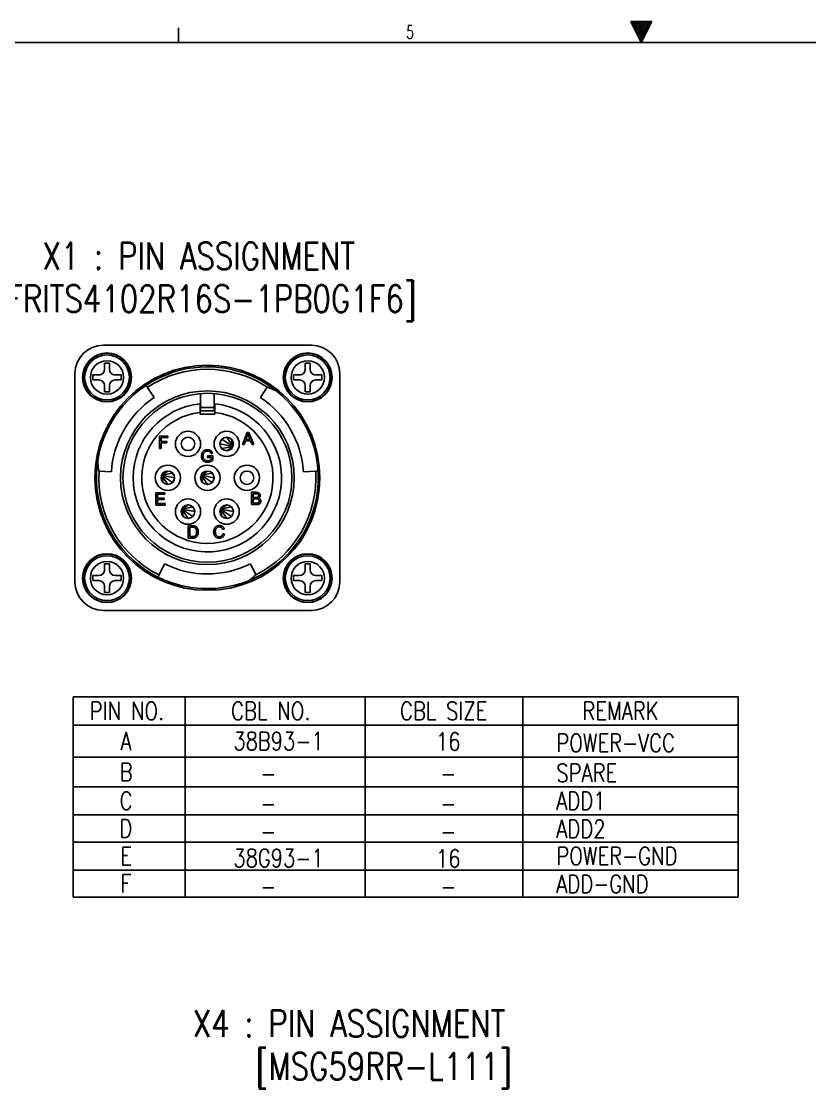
# Model space of a CAD drawing. Extents: x 260 to 819, y -886 to -454.
# Drawn here: x 450.5 to 564, y -617.2 to -463.5 of the extents above; entities that cross this region are included whole.
import ezdxf
from ezdxf.enums import TextEntityAlignment as Align

# ---------------------------------------------------------------- set-up
doc = ezdxf.new("R2010")
doc.units = 0
doc.header["$LTSCALE"] = 150
doc.header["$MEASUREMENT"] = 0
doc.linetypes.add('DASHED', pattern=[0.75, 0.5, -0.25])
doc.layers.get('0').update_dxf_attribs({"color": 6, "linetype": 'CONTINUOUS'})
doc.layers.add('현배선도', color=7, linetype='CONTINUOUS')
doc.styles.get("Standard").update_dxf_attribs({"font": 'romans.shx', "width": 0.8, "bigfont": 'whgtxt.shx'})

# ---------------------------------------------------------------- blocks, each defined once
blk = doc.blocks.new('*H2')
at = {"color": 2, "linetype": 'Continuous'}
for p, q in [((-266.22, 407.36), (-268.12, 409.25)), ((-266.13, 407.55), (-268, 409.42)), ((-266.04, 407.74), (-267.72, 409.42)), ((-265.94, 407.93), (-267.44, 409.42)), ((-265.85, 408.12), (-267.15, 409.42)), ((-265.75, 408.31), (-266.87, 409.42)), ((-265.66, 408.5), (-266.59, 409.42)), ((-265.57, 408.69), (-266.31, 409.42)), ((-265.47, 408.87), (-266.02, 409.42)), ((-265.38, 409.06), (-265.74, 409.42)), ((-265.29, 409.25), (-265.46, 409.42)), ((-266.32, 407.17), (-267.84, 408.69)), ((-266.41, 406.98), (-267.56, 408.13)), ((-266.5, 406.79), (-267.28, 407.57)), ((-266.6, 406.61), (-267, 407.01)), ((-266.69, 406.42), (-266.72, 406.45))]:
    blk.add_line(p, q, dxfattribs=at)
blk = doc.blocks.new('*H3')
at = {"color": 2, "linetype": 'Continuous'}
for p, q in [((-267.98, 409.42), (-268.13, 409.28)), ((-267.7, 409.42), (-268.03, 409.09)), ((-267.42, 409.42), (-267.94, 408.9)), ((-267.13, 409.42), (-267.85, 408.71)), ((-266.85, 409.42), (-267.75, 408.52)), ((-266.57, 409.42), (-267.66, 408.33)), ((-266.29, 409.42), (-267.57, 408.15)), ((-266, 409.42), (-267.47, 407.96)), ((-265.72, 409.42), (-267.38, 407.77)), ((-265.44, 409.42), (-267.28, 407.58)), ((-265.25, 409.33), (-267.19, 407.39)), ((-265.52, 408.77), (-267.1, 407.2)), ((-265.8, 408.21), (-267, 407.01)), ((-266.08, 407.65), (-266.91, 406.82)), ((-266.36, 407.09), (-266.82, 406.63)), ((-266.64, 406.53), (-266.72, 406.44))]:
    blk.add_line(p, q, dxfattribs=at)
blk = doc.blocks.new('ansi-c')
at = {"color": 2, "linetype": 'Continuous'}
for p, q in [((208.8, 767.49), (211.8, 767.49)), ((208.8, 767.49), (210.3, 764.46)), ((210.3, 764.46), (211.8, 767.49))]:
    blk.add_line(p, q, dxfattribs=at)
at = {"color": 210, "linetype": 'Continuous'}
blk.add_line((143.63, 764.46), (143.63, 766.57), dxfattribs=at)
at = {"color": 5, "linetype": 'Continuous'}
blk.add_line((-56.4, 764.46), (477, 764.46), dxfattribs=at)
at = {"color": 7, "linetype": 'Continuous'}
for name in ['*H3', '*H2']:
    blk.add_blockref(name, (477, 358.06), dxfattribs=at)
at = {"color": 130, "linetype": 'Continuous', "width": 0.655684}
blk.add_text('5', height=1.9, dxfattribs=at).set_placement((176.97, 765.92), align=Align.MIDDLE_CENTER)

msp = doc.modelspace()

# ---------------------------------------------------------------- linework, layer by layer
at = {"color": 7, "linetype": 'Continuous'}
for p, q in [((462.27, -510.12), (492.23, -510.12)), ((462.44, -513.59), (462.44, -512.71)), ((462.44, -512.71), (463.15, -512.71)), ((463.15, -513.59), (463.15, -512.71)), ((491.35, -513.59), (491.35, -512.71)), ((491.35, -512.71), (492.05, -512.71)), ((492.05, -513.59), (492.05, -512.71)), ((458.15, -544.2), (458.15, -514.23)), ((460.74, -515.11), (460.74, -514.41)), ((460.74, -514.41), (461.62, -514.41)), ((463.97, -514.41), (464.85, -514.41)), ((464.85, -515.11), (464.85, -514.41)), ((489.64, -515.11), (489.64, -514.41)), ((489.64, -514.41), (490.52, -514.41)), ((492.87, -514.41), (493.76, -514.41)), ((493.76, -515.11), (493.76, -514.41)), ((496.34, -544.2), (496.34, -514.23)), ((460.74, -515.11), (461.62, -515.11)), ((462.44, -516.82), (462.44, -515.94)), ((463.15, -516.82), (463.15, -515.94)), ((463.97, -515.11), (464.85, -515.11)), ((468.41, -515.9), (468.61, -516.19)), ((468.61, -516.19), (469.58, -517.66)), ((484.89, -517.64), (485.86, -516.17)), ((489.64, -515.11), (490.52, -515.11)), ((491.35, -516.82), (491.35, -515.94)), ((492.05, -516.82), (492.05, -515.94)), ((492.87, -515.11), (493.76, -515.11)), ((462.44, -516.82), (463.15, -516.82)), ((476.28, -519.11), (476.28, -517.09)), ((478.22, -519.11), (478.22, -517.09)), ((491.35, -516.82), (492.05, -516.82)), ((476.19, -519.81), (476.19, -518.57)), ((476.28, -519.58), (476.28, -519.11)), ((476.28, -519.11), (478.22, -519.11)), ((476.28, -519.58), (478.22, -519.58)), ((478.22, -519.58), (478.22, -519.11)), ((478.3, -519.81), (478.3, -518.57)), ((463.36, -521.31), (463.46, -521.14)), ((463.67, -520.78), (463.79, -520.6)), ((476.19, -520.05), (476.19, -519.81)), ((476.19, -520.05), (478.3, -520.05)), ((478.3, -520.05), (478.3, -519.81)), ((463.05, -521.87), (463.15, -521.68)), ((482.29, -524.43), (482.97, -522.67)), ((482.97, -522.67), (483.22, -522.67)), ((483.22, -522.67), (483.94, -524.43)), ((470.37, -524.99), (470.37, -523.23)), ((470.37, -523.23), (471.56, -523.23)), ((470.61, -523.43), (471.56, -523.43)), ((470.61, -523.98), (470.61, -523.43)), ((470.61, -523.98), (471.43, -523.98)), ((470.61, -524.19), (471.43, -524.19)), ((470.61, -524.99), (470.61, -524.19)), ((471.43, -524.19), (471.43, -523.98)), ((471.56, -523.43), (471.56, -523.23)), ((482.54, -524.43), (482.73, -523.9)), ((482.73, -523.9), (483.47, -523.9)), ((482.8, -523.71), (483, -523.19)), ((482.8, -523.71), (483.4, -523.71)), ((483, -523.19), (483.01, -523.16)), ((483.01, -523.16), (483.02, -523.12)), ((483.02, -523.12), (483.03, -523.09)), ((483.03, -523.09), (483.04, -523.05)), ((483.04, -523.05), (483.05, -523.02)), ((483.05, -523.02), (483.06, -522.99)), ((483.06, -522.99), (483.07, -522.95)), ((483.07, -522.95), (483.08, -522.92)), ((483.08, -522.89), (483.09, -522.85)), ((483.08, -522.92), (483.08, -522.89)), ((483.09, -522.85), (483.1, -522.88)), ((483.1, -522.88), (483.11, -522.91)), ((483.11, -522.91), (483.12, -522.95)), ((483.12, -522.95), (483.13, -522.98)), ((483.13, -522.98), (483.14, -523.02)), ((483.14, -523.02), (483.16, -523.05)), ((483.16, -523.05), (483.17, -523.09)), ((483.17, -523.09), (483.18, -523.13)), ((483.18, -523.13), (483.2, -523.17)), ((483.2, -523.17), (483.22, -523.22)), ((483.22, -523.22), (483.4, -523.71)), ((483.47, -523.9), (483.68, -524.43)), ((470.37, -524.99), (470.61, -524.99)), ((476.43, -525.79), (476.44, -525.74)), ((476.44, -525.74), (476.46, -525.7)), ((476.46, -525.7), (476.48, -525.65)), ((476.48, -525.65), (476.5, -525.61)), ((476.5, -525.61), (476.52, -525.56)), ((476.52, -525.56), (476.54, -525.52)), ((476.54, -525.52), (476.57, -525.48)), ((476.57, -525.48), (476.6, -525.45)), ((476.6, -525.45), (476.63, -525.41)), ((476.63, -525.41), (476.66, -525.38)), ((476.66, -525.38), (476.69, -525.35)), ((476.67, -525.78), (476.69, -525.75)), ((476.69, -525.35), (476.73, -525.32)), ((476.69, -525.75), (476.7, -525.72)), ((476.7, -525.72), (476.71, -525.7)), ((476.71, -525.68), (476.72, -525.66)), ((476.71, -525.7), (476.71, -525.68)), ((476.72, -525.66), (476.73, -525.64)), ((476.73, -525.32), (476.77, -525.3)), ((476.73, -525.64), (476.75, -525.63)), ((476.75, -525.63), (476.76, -525.61)), ((476.76, -525.61), (476.77, -525.59)), ((476.77, -525.3), (476.81, -525.27)), ((476.77, -525.59), (476.78, -525.57)), ((476.78, -525.57), (476.8, -525.56)), ((476.8, -525.56), (476.81, -525.54)), ((476.81, -525.27), (476.85, -525.25)), ((476.81, -525.54), (476.82, -525.53)), ((476.82, -525.53), (476.84, -525.51)), ((476.84, -525.51), (476.86, -525.5)), ((476.85, -525.25), (476.89, -525.24)), ((476.86, -525.5), (476.87, -525.48)), ((476.87, -525.48), (476.89, -525.47)), ((476.89, -525.24), (476.93, -525.22)), ((476.89, -525.47), (476.91, -525.46)), ((476.91, -525.46), (476.93, -525.45)), ((476.93, -525.22), (476.98, -525.2)), ((476.93, -525.45), (476.95, -525.43)), ((476.95, -525.43), (476.97, -525.42)), ((476.97, -525.42), (477, -525.41)), ((476.98, -525.2), (477.02, -525.19)), ((477, -525.41), (477.02, -525.4)), ((477.02, -525.19), (477.07, -525.18)), ((477.02, -525.4), (477.05, -525.4)), ((477.05, -525.4), (477.07, -525.39)), ((477.07, -525.18), (477.12, -525.18)), ((477.07, -525.39), (477.1, -525.38)), ((477.1, -525.38), (477.12, -525.38)), ((477.12, -525.18), (477.17, -525.17)), ((477.12, -525.38), (477.15, -525.37)), ((477.15, -525.37), (477.18, -525.37)), ((477.17, -525.17), (477.22, -525.17)), ((477.18, -525.37), (477.21, -525.37)), ((477.21, -525.37), (477.24, -525.37)), ((477.22, -525.17), (477.27, -525.17)), ((477.24, -525.37), (477.27, -525.37)), ((477.27, -525.17), (477.31, -525.17)), ((477.27, -525.37), (477.3, -525.37)), ((477.3, -525.37), (477.33, -525.37)), ((477.31, -525.17), (477.35, -525.17)), ((477.33, -525.37), (477.35, -525.37)), ((477.35, -525.17), (477.38, -525.17)), ((477.35, -525.37), (477.38, -525.37)), ((477.38, -525.17), (477.42, -525.18)), ((477.38, -525.37), (477.4, -525.38)), ((477.4, -525.38), (477.43, -525.38)), ((477.42, -525.18), (477.45, -525.18)), ((477.43, -525.38), (477.45, -525.39)), ((477.45, -525.18), (477.49, -525.19)), ((477.45, -525.39), (477.47, -525.4)), ((477.47, -525.4), (477.49, -525.4)), ((477.49, -525.19), (477.52, -525.2)), ((477.49, -525.4), (477.52, -525.41)), ((477.52, -525.2), (477.55, -525.21)), ((477.52, -525.41), (477.54, -525.42)), ((477.54, -525.42), (477.56, -525.43)), ((477.55, -525.21), (477.59, -525.22)), ((477.56, -525.43), (477.58, -525.44)), ((477.58, -525.44), (477.6, -525.45)), ((477.59, -525.22), (477.62, -525.23)), ((477.6, -525.45), (477.61, -525.47)), ((477.61, -525.47), (477.63, -525.48)), ((477.62, -525.23), (477.65, -525.24)), ((477.63, -525.48), (477.64, -525.49)), ((477.64, -525.49), (477.66, -525.51)), ((477.65, -525.24), (477.68, -525.25)), ((477.66, -525.51), (477.67, -525.52)), ((477.67, -525.52), (477.68, -525.53)), ((477.68, -525.25), (477.7, -525.27)), ((477.68, -525.53), (477.7, -525.55)), ((477.7, -525.27), (477.73, -525.29)), ((477.7, -525.55), (477.71, -525.57)), ((477.71, -525.57), (477.72, -525.59)), ((477.72, -525.59), (477.73, -525.61)), ((477.73, -525.29), (477.76, -525.3)), ((477.73, -525.61), (477.74, -525.63)), ((477.74, -525.63), (477.75, -525.65)), ((477.75, -525.65), (477.76, -525.67)), ((477.76, -525.3), (477.78, -525.32)), ((477.76, -525.67), (477.77, -525.69)), ((477.77, -525.69), (477.78, -525.72)), ((477.78, -525.32), (477.8, -525.34)), ((477.78, -525.75), (477.99, -525.69)), ((477.78, -525.72), (477.78, -525.75)), ((477.8, -525.34), (477.82, -525.36)), ((477.82, -525.36), (477.84, -525.38)), ((477.84, -525.38), (477.86, -525.4)), ((477.86, -525.4), (477.88, -525.42)), ((477.88, -525.42), (477.89, -525.45)), ((477.89, -525.45), (477.91, -525.47)), ((477.91, -525.47), (477.92, -525.5)), ((477.92, -525.5), (477.94, -525.53)), ((477.94, -525.53), (477.95, -525.56)), ((477.95, -525.56), (477.96, -525.59)), ((477.96, -525.59), (477.97, -525.62)), ((477.97, -525.62), (477.98, -525.65)), ((477.98, -525.65), (477.99, -525.69)), ((482.29, -524.43), (482.54, -524.43)), ((483.68, -524.43), (483.94, -524.43)), ((476.39, -525.98), (476.4, -525.93)), ((476.39, -526.03), (476.39, -525.98)), ((476.39, -526.09), (476.39, -526.03)), ((476.39, -526.09), (476.39, -526.14)), ((476.39, -526.14), (476.39, -526.19)), ((476.39, -526.19), (476.4, -526.24)), ((476.4, -525.93), (476.41, -525.89)), ((476.4, -526.24), (476.41, -526.29)), ((476.41, -525.89), (476.42, -525.84)), ((476.41, -526.29), (476.42, -526.33)), ((476.42, -525.84), (476.43, -525.79)), ((476.42, -526.33), (476.43, -526.38)), ((476.43, -526.38), (476.44, -526.42)), ((476.44, -526.42), (476.46, -526.47)), ((476.46, -526.47), (476.48, -526.51)), ((476.48, -526.51), (476.5, -526.56)), ((476.5, -526.56), (476.52, -526.6)), ((476.52, -526.6), (476.55, -526.64)), ((476.55, -526.64), (476.57, -526.67)), ((476.57, -526.67), (476.6, -526.71)), ((476.6, -526.71), (476.63, -526.74)), ((476.63, -526), (476.64, -525.96)), ((476.63, -526.03), (476.63, -526)), ((476.63, -526.07), (476.63, -526.03)), ((476.63, -526.07), (476.63, -526.12)), ((476.63, -526.12), (476.63, -526.16)), ((476.63, -526.16), (476.64, -526.21)), ((476.63, -526.74), (476.67, -526.77)), ((476.64, -525.92), (476.65, -525.89)), ((476.64, -525.96), (476.64, -525.92)), ((476.64, -526.21), (476.64, -526.25)), ((476.64, -526.25), (476.65, -526.29)), ((476.65, -525.85), (476.66, -525.82)), ((476.65, -525.89), (476.65, -525.85)), ((476.65, -526.29), (476.66, -526.33)), ((476.66, -525.82), (476.67, -525.78)), ((476.66, -526.33), (476.67, -526.36)), ((476.67, -526.36), (476.68, -526.4)), ((476.67, -526.77), (476.7, -526.8)), ((476.68, -526.4), (476.7, -526.43)), ((476.7, -526.43), (476.71, -526.47)), ((476.7, -526.8), (476.74, -526.83)), ((476.71, -526.47), (476.73, -526.5)), ((476.73, -526.5), (476.75, -526.53)), ((476.74, -526.83), (476.78, -526.85)), ((476.75, -526.53), (476.77, -526.55)), ((476.77, -526.55), (476.79, -526.58)), ((476.78, -526.85), (476.82, -526.88)), ((476.79, -526.58), (476.81, -526.6)), ((476.81, -526.6), (476.84, -526.63)), ((476.82, -526.88), (476.86, -526.9)), ((476.84, -526.63), (476.86, -526.65)), ((476.86, -526.65), (476.89, -526.67)), ((476.86, -526.9), (476.91, -526.92)), ((476.89, -526.67), (476.92, -526.68)), ((476.91, -526.92), (476.95, -526.93)), ((476.92, -526.68), (476.95, -526.7)), ((476.95, -526.7), (476.98, -526.72)), ((476.95, -526.93), (477, -526.95)), ((476.98, -526.72), (477.01, -526.73)), ((477, -526.95), (477.04, -526.96)), ((477.01, -526.73), (477.04, -526.74)), ((477.04, -526.74), (477.08, -526.75)), ((477.04, -526.96), (477.09, -526.97)), ((477.08, -526.75), (477.11, -526.76)), ((477.09, -526.97), (477.14, -526.98)), ((477.11, -526.76), (477.14, -526.77)), ((477.14, -526.77), (477.17, -526.77)), ((477.14, -526.98), (477.19, -526.98)), ((477.17, -526.77), (477.21, -526.77)), ((477.19, -526.98), (477.24, -526.99)), ((477.21, -526.77), (477.24, -526.78)), ((477.24, -526.78), (477.28, -526.78)), ((477.24, -526.99), (477.29, -526.99)), ((477.27, -526.27), (477.27, -526.06)), ((477.27, -526.06), (478.02, -526.06)), ((477.27, -526.27), (477.79, -526.27)), ((477.28, -526.78), (477.31, -526.78)), ((477.29, -526.99), (477.33, -526.99)), ((477.31, -526.78), (477.34, -526.78)), ((477.33, -526.99), (477.37, -526.99)), ((477.34, -526.78), (477.37, -526.77)), ((477.37, -526.77), (477.4, -526.77)), ((477.37, -526.99), (477.41, -526.98)), ((477.4, -526.77), (477.43, -526.76)), ((477.41, -526.98), (477.44, -526.98)), ((477.43, -526.76), (477.46, -526.76)), ((477.44, -526.98), (477.48, -526.97)), ((477.46, -526.76), (477.49, -526.75)), ((477.48, -526.97), (477.52, -526.96)), ((477.49, -526.75), (477.52, -526.74)), ((477.52, -526.74), (477.54, -526.73)), ((477.52, -526.96), (477.56, -526.95)), ((477.54, -526.73), (477.57, -526.72)), ((477.56, -526.95), (477.59, -526.94)), ((477.57, -526.72), (477.6, -526.71)), ((477.59, -526.94), (477.63, -526.93)), ((477.6, -526.71), (477.63, -526.7)), ((477.63, -526.7), (477.65, -526.68)), ((477.63, -526.93), (477.67, -526.92)), ((477.65, -526.68), (477.68, -526.67)), ((477.67, -526.92), (477.7, -526.9)), ((477.68, -526.67), (477.7, -526.66)), ((477.7, -526.66), (477.72, -526.65)), ((477.7, -526.9), (477.74, -526.89)), ((477.72, -526.65), (477.74, -526.63)), ((477.74, -526.63), (477.76, -526.62)), ((477.74, -526.89), (477.77, -526.87)), ((477.76, -526.62), (477.78, -526.61)), ((477.77, -526.87), (477.81, -526.85)), ((477.78, -526.61), (477.79, -526.6)), ((477.79, -526.6), (477.79, -526.27)), ((477.81, -526.85), (477.85, -526.83)), ((477.85, -526.83), (477.88, -526.81)), ((477.88, -526.81), (477.92, -526.79)), ((477.92, -526.79), (477.95, -526.77)), ((477.95, -526.77), (477.99, -526.74)), ((477.99, -526.74), (478.02, -526.71)), ((478.02, -526.71), (478.02, -526.06)), ((461.65, -528.28), (463.41, -528.38)), ((491.08, -528.35), (492.84, -528.24)), ((492.84, -528.24), (493.2, -528.22)), ((469.83, -533.14), (469.83, -531.38)), ((469.83, -531.38), (471.11, -531.38)), ((470.06, -531.59), (471.11, -531.59)), ((470.06, -532.13), (470.06, -531.59)), ((471.11, -531.59), (471.11, -531.38)), ((483.62, -533.08), (483.62, -531.31)), ((483.62, -531.31), (484.28, -531.31)), ((483.85, -531.52), (484.21, -531.52)), ((483.85, -532.05), (483.85, -531.52)), ((484.21, -531.52), (484.24, -531.52)), ((484.24, -531.52), (484.28, -531.52)), ((484.28, -531.31), (484.32, -531.31)), ((484.28, -531.52), (484.31, -531.52)), ((484.31, -531.52), (484.34, -531.53)), ((484.32, -531.31), (484.36, -531.32)), ((484.34, -531.53), (484.37, -531.53)), ((484.36, -531.32), (484.4, -531.32)), ((484.37, -531.53), (484.39, -531.53)), ((484.39, -531.53), (484.42, -531.53)), ((484.4, -531.32), (484.43, -531.32)), ((484.42, -531.53), (484.44, -531.54)), ((484.43, -531.32), (484.46, -531.33)), ((484.44, -531.54), (484.46, -531.54)), ((484.46, -531.33), (484.5, -531.33)), ((484.46, -531.54), (484.47, -531.55)), ((484.47, -531.55), (484.49, -531.55)), ((484.49, -531.55), (484.5, -531.56)), ((484.5, -531.33), (484.53, -531.34)), ((484.5, -531.56), (484.52, -531.56)), ((484.52, -531.56), (484.53, -531.57)), ((484.53, -531.34), (484.55, -531.35)), ((484.53, -531.57), (484.54, -531.58)), ((484.54, -531.58), (484.56, -531.59)), ((484.55, -531.35), (484.58, -531.36)), ((484.56, -531.59), (484.57, -531.6)), ((484.57, -531.6), (484.58, -531.61)), ((484.58, -531.36), (484.61, -531.37)), ((484.58, -531.61), (484.59, -531.62)), ((484.59, -531.62), (484.59, -531.64)), ((484.59, -531.64), (484.6, -531.65)), ((484.6, -531.65), (484.61, -531.66)), ((484.61, -531.37), (484.63, -531.38)), ((484.61, -531.66), (484.62, -531.68)), ((484.61, -531.91), (484.62, -531.89)), ((484.61, -531.92), (484.61, -531.91)), ((484.62, -531.68), (484.62, -531.69)), ((484.62, -531.69), (484.63, -531.71)), ((484.62, -531.89), (484.63, -531.88)), ((484.63, -531.38), (484.65, -531.39)), ((484.63, -531.71), (484.63, -531.72)), ((484.63, -531.72), (484.63, -531.74)), ((484.63, -531.74), (484.63, -531.76)), ((484.63, -531.76), (484.64, -531.77)), ((484.63, -531.83), (484.64, -531.81)), ((484.63, -531.84), (484.63, -531.83)), ((484.63, -531.86), (484.63, -531.84)), ((484.63, -531.88), (484.63, -531.86)), ((484.64, -531.77), (484.64, -531.79)), ((484.64, -531.81), (484.64, -531.79)), ((484.65, -531.39), (484.67, -531.4)), ((484.67, -531.4), (484.7, -531.42)), ((484.7, -531.42), (484.71, -531.43)), ((484.71, -531.43), (484.73, -531.45)), ((484.73, -531.45), (484.75, -531.47)), ((484.75, -531.47), (484.77, -531.49)), ((484.77, -531.49), (484.78, -531.51)), ((484.78, -531.51), (484.8, -531.53)), ((484.8, -531.53), (484.81, -531.55)), ((484.81, -531.55), (484.82, -531.58)), ((484.82, -531.58), (484.83, -531.6)), ((484.83, -531.6), (484.84, -531.62)), ((484.84, -531.62), (484.85, -531.65)), ((484.84, -531.89), (484.85, -531.87)), ((484.84, -531.92), (484.84, -531.89)), ((484.85, -531.65), (484.86, -531.67)), ((484.85, -531.87), (484.86, -531.85)), ((484.86, -531.67), (484.86, -531.69)), ((484.86, -531.69), (484.86, -531.72)), ((484.86, -531.72), (484.87, -531.74)), ((484.86, -531.81), (484.87, -531.79)), ((484.86, -531.83), (484.86, -531.81)), ((484.86, -531.85), (484.86, -531.83)), ((484.87, -531.74), (484.87, -531.76)), ((484.87, -531.79), (484.87, -531.76)), ((469.83, -533.14), (471.15, -533.14)), ((470.06, -532.13), (471.04, -532.13)), ((470.06, -532.33), (471.04, -532.33)), ((470.06, -532.93), (470.06, -532.33)), ((470.06, -532.93), (471.15, -532.93)), ((471.04, -532.33), (471.04, -532.13)), ((471.15, -533.14), (471.15, -532.93)), ((483.62, -533.08), (484.29, -533.08)), ((483.85, -532.05), (484.23, -532.05)), ((483.85, -532.26), (484.26, -532.26)), ((483.85, -532.87), (483.85, -532.26)), ((483.85, -532.87), (484.29, -532.87)), ((484.23, -532.05), (484.27, -532.05)), ((484.26, -532.26), (484.29, -532.26)), ((484.27, -532.05), (484.29, -532.05)), ((484.29, -532.05), (484.32, -532.05)), ((484.29, -532.26), (484.33, -532.26)), ((484.29, -532.87), (484.31, -532.87)), ((484.29, -533.08), (484.33, -533.08)), ((484.31, -532.87), (484.34, -532.87)), ((484.32, -532.05), (484.34, -532.05)), ((484.33, -532.26), (484.36, -532.26)), ((484.33, -533.08), (484.36, -533.07)), ((484.34, -532.05), (484.37, -532.05)), ((484.34, -532.87), (484.35, -532.87)), ((484.35, -532.87), (484.37, -532.87)), ((484.36, -532.26), (484.38, -532.27)), ((484.36, -533.07), (484.39, -533.07)), ((484.37, -532.05), (484.39, -532.05)), ((484.37, -532.87), (484.39, -532.87)), ((484.38, -532.27), (484.41, -532.27)), ((484.39, -532.05), (484.41, -532.04)), ((484.39, -532.87), (484.4, -532.86)), ((484.39, -533.07), (484.42, -533.07)), ((484.4, -532.86), (484.42, -532.86)), ((484.41, -532.04), (484.43, -532.04)), ((484.41, -532.27), (484.44, -532.27)), ((484.42, -532.86), (484.43, -532.86)), ((484.42, -533.07), (484.45, -533.07)), ((484.43, -532.04), (484.44, -532.04)), ((484.43, -532.86), (484.44, -532.86)), ((484.44, -532.04), (484.46, -532.03)), ((484.44, -532.27), (484.46, -532.28)), ((484.44, -532.86), (484.45, -532.86)), ((484.45, -532.86), (484.47, -532.86)), ((484.45, -533.07), (484.48, -533.07)), ((484.46, -532.03), (484.47, -532.03)), ((484.46, -532.28), (484.48, -532.28)), ((484.47, -532.03), (484.49, -532.02)), ((484.47, -532.86), (484.48, -532.85)), ((484.48, -532.28), (484.5, -532.29)), ((484.48, -532.85), (484.5, -532.85)), ((484.48, -533.07), (484.5, -533.06)), ((484.49, -532.02), (484.51, -532.01)), ((484.5, -532.29), (484.52, -532.29)), ((484.5, -532.85), (484.51, -532.84)), ((484.5, -533.06), (484.53, -533.06)), ((484.51, -532.01), (484.52, -532.01)), ((484.51, -532.84), (484.53, -532.84)), ((484.52, -532.01), (484.54, -532)), ((484.52, -532.29), (484.54, -532.3)), ((484.53, -532.84), (484.54, -532.84)), ((484.53, -533.06), (484.55, -533.05)), ((484.54, -532), (484.55, -531.99)), ((484.54, -532.3), (484.55, -532.3)), ((484.54, -532.84), (484.55, -532.83)), ((484.55, -531.99), (484.56, -531.98)), ((484.55, -532.3), (484.57, -532.31)), ((484.55, -532.83), (484.56, -532.82)), ((484.55, -533.05), (484.58, -533.05)), ((484.56, -531.98), (484.57, -531.97)), ((484.56, -532.82), (484.57, -532.82)), ((484.57, -531.97), (484.58, -531.96)), ((484.57, -532.31), (484.58, -532.32)), ((484.57, -532.82), (484.59, -532.81)), ((484.58, -531.96), (484.59, -531.95)), ((484.58, -532.32), (484.6, -532.33)), ((484.58, -533.05), (484.6, -533.04)), ((484.59, -531.95), (484.6, -531.93)), ((484.59, -532.81), (484.6, -532.8)), ((484.6, -531.93), (484.61, -531.92)), ((484.6, -532.33), (484.61, -532.34)), ((484.6, -532.8), (484.61, -532.8)), ((484.6, -533.04), (484.62, -533.03)), ((484.61, -532.34), (484.63, -532.35)), ((484.61, -532.8), (484.62, -532.79)), ((484.62, -532.14), (484.64, -532.13)), ((484.62, -532.14), (484.65, -532.15)), ((484.62, -532.79), (484.63, -532.78)), ((484.62, -533.03), (484.64, -533.03)), ((484.63, -532.35), (484.64, -532.37)), ((484.63, -532.78), (484.64, -532.77)), ((484.64, -532.13), (484.67, -532.11)), ((484.64, -532.37), (484.65, -532.38)), ((484.64, -532.76), (484.65, -532.75)), ((484.64, -532.77), (484.64, -532.76)), ((484.64, -533.03), (484.66, -533.02)), ((484.65, -532.15), (484.68, -532.16)), ((484.65, -532.38), (484.66, -532.39)), ((484.65, -532.75), (484.66, -532.74)), ((484.66, -532.39), (484.67, -532.41)), ((484.66, -532.74), (484.67, -532.73)), ((484.66, -533.02), (484.68, -533.01)), ((484.67, -532.11), (484.69, -532.1)), ((484.67, -532.41), (484.68, -532.42)), ((484.67, -532.71), (484.68, -532.7)), ((484.67, -532.73), (484.67, -532.71)), ((484.68, -532.16), (484.71, -532.17)), ((484.68, -532.42), (484.69, -532.44)), ((484.68, -532.7), (484.69, -532.69)), ((484.68, -533.01), (484.7, -533)), ((484.69, -532.1), (484.71, -532.08)), ((484.69, -532.44), (484.69, -532.46)), ((484.69, -532.46), (484.7, -532.47)), ((484.69, -532.67), (484.7, -532.66)), ((484.69, -532.69), (484.69, -532.67)), ((484.7, -532.47), (484.7, -532.49)), ((484.7, -532.49), (484.71, -532.51)), ((484.7, -532.63), (484.71, -532.61)), ((484.7, -532.64), (484.7, -532.63)), ((484.7, -532.66), (484.7, -532.64)), ((484.7, -533), (484.72, -532.99)), ((484.71, -532.08), (484.73, -532.07)), ((484.71, -532.17), (484.74, -532.19)), ((484.71, -532.51), (484.71, -532.53)), ((484.71, -532.53), (484.71, -532.55)), ((484.71, -532.55), (484.71, -532.56)), ((484.71, -532.58), (484.71, -532.56)), ((484.71, -532.6), (484.71, -532.58)), ((484.71, -532.61), (484.71, -532.6)), ((484.72, -532.99), (484.74, -532.98)), ((484.73, -532.07), (484.75, -532.05)), ((484.74, -532.19), (484.76, -532.2)), ((484.74, -532.98), (484.75, -532.97)), ((484.75, -532.05), (484.76, -532.03)), ((484.75, -532.97), (484.77, -532.96)), ((484.76, -532.03), (484.78, -532.02)), ((484.76, -532.2), (484.78, -532.22)), ((484.77, -532.96), (484.79, -532.95)), ((484.78, -532.02), (484.79, -532)), ((484.78, -532.22), (484.81, -532.24)), ((484.79, -532), (484.8, -531.98)), ((484.79, -532.95), (484.8, -532.93)), ((484.8, -531.98), (484.82, -531.96)), ((484.8, -532.93), (484.81, -532.92)), ((484.81, -532.24), (484.83, -532.26)), ((484.81, -532.92), (484.83, -532.91)), ((484.82, -531.96), (484.83, -531.94)), ((484.83, -531.94), (484.84, -531.92)), ((484.83, -532.26), (484.85, -532.28)), ((484.83, -532.91), (484.84, -532.89)), ((484.84, -532.89), (484.85, -532.87)), ((484.85, -532.28), (484.87, -532.3)), ((484.85, -532.87), (484.87, -532.85)), ((484.87, -532.3), (484.88, -532.32)), ((484.87, -532.85), (484.88, -532.84)), ((484.88, -532.32), (484.9, -532.34)), ((484.88, -532.84), (484.89, -532.82)), ((484.89, -532.82), (484.9, -532.8)), ((484.9, -532.34), (484.91, -532.37)), ((484.9, -532.8), (484.91, -532.77)), ((484.91, -532.37), (484.92, -532.39)), ((484.91, -532.77), (484.92, -532.75)), ((484.92, -532.39), (484.93, -532.42)), ((484.92, -532.75), (484.93, -532.73)), ((484.93, -532.42), (484.94, -532.45)), ((484.93, -532.71), (484.94, -532.68)), ((484.93, -532.73), (484.93, -532.71)), ((484.94, -532.45), (484.94, -532.48)), ((484.94, -532.48), (484.95, -532.5)), ((484.94, -532.66), (484.95, -532.64)), ((484.94, -532.68), (484.94, -532.66)), ((484.95, -532.5), (484.95, -532.53)), ((484.95, -532.53), (484.95, -532.56)), ((484.95, -532.59), (484.95, -532.56)), ((484.95, -532.61), (484.95, -532.59)), ((484.95, -532.64), (484.95, -532.61)), ((474.48, -537.9), (474.48, -536.14)), ((474.48, -536.14), (475.09, -536.14)), ((474.72, -536.34), (475.09, -536.34)), ((474.72, -537.69), (474.72, -536.34)), ((475.09, -536.14), (475.13, -536.14)), ((475.09, -536.34), (475.13, -536.34)), ((475.13, -536.14), (475.17, -536.14)), ((475.13, -536.34), (475.16, -536.34)), ((475.16, -536.34), (475.2, -536.35)), ((475.17, -536.14), (475.2, -536.14)), ((475.2, -536.14), (475.24, -536.14)), ((475.2, -536.35), (475.23, -536.35)), ((475.23, -536.35), (475.27, -536.35)), ((475.24, -536.14), (475.27, -536.14)), ((475.27, -536.14), (475.3, -536.14)), ((475.27, -536.35), (475.29, -536.36)), ((475.29, -536.36), (475.32, -536.36)), ((475.3, -536.14), (475.33, -536.15)), ((475.32, -536.36), (475.35, -536.37)), ((475.33, -536.15), (475.36, -536.15)), ((475.35, -536.37), (475.37, -536.37)), ((475.36, -536.15), (475.38, -536.16)), ((475.37, -536.37), (475.39, -536.38)), ((475.38, -536.16), (475.4, -536.16)), ((475.39, -536.38), (475.41, -536.39)), ((475.4, -536.16), (475.43, -536.17)), ((475.41, -536.39), (475.44, -536.4)), ((475.43, -536.17), (475.46, -536.18)), ((475.44, -536.4), (475.46, -536.42)), ((475.46, -536.18), (475.49, -536.19)), ((475.46, -536.42), (475.49, -536.44)), ((475.49, -536.19), (475.52, -536.2)), ((475.49, -536.44), (475.51, -536.45)), ((475.51, -536.45), (475.53, -536.48)), ((475.52, -536.2), (475.54, -536.21)), ((475.53, -536.48), (475.55, -536.5)), ((475.54, -536.21), (475.57, -536.22)), ((475.55, -536.5), (475.57, -536.52)), ((475.57, -536.22), (475.59, -536.24)), ((475.59, -536.24), (475.62, -536.25)), ((475.62, -536.25), (475.64, -536.27)), ((475.64, -536.27), (475.66, -536.29)), ((475.66, -536.29), (475.69, -536.31)), ((475.69, -536.31), (475.72, -536.34)), ((475.72, -536.34), (475.74, -536.36)), ((475.74, -536.36), (475.76, -536.39)), ((475.76, -536.39), (475.78, -536.42)), ((475.78, -536.42), (475.8, -536.45)), ((475.8, -536.45), (475.82, -536.48)), ((475.82, -536.48), (475.84, -536.52)), ((475.84, -536.52), (475.86, -536.55)), ((478.24, -536.55), (478.26, -536.51)), ((478.26, -536.51), (478.28, -536.47)), ((478.28, -536.47), (478.3, -536.43)), ((478.3, -536.43), (478.33, -536.39)), ((478.33, -536.39), (478.36, -536.36)), ((478.36, -536.36), (478.39, -536.33)), ((478.39, -536.33), (478.42, -536.3)), ((478.42, -536.3), (478.45, -536.27)), ((478.45, -536.27), (478.48, -536.24)), ((478.48, -536.24), (478.52, -536.22)), ((478.51, -536.53), (478.53, -536.5)), ((478.52, -536.22), (478.56, -536.2)), ((478.53, -536.5), (478.55, -536.48)), ((478.55, -536.48), (478.57, -536.45)), ((478.56, -536.2), (478.6, -536.18)), ((478.57, -536.45), (478.59, -536.43)), ((478.59, -536.43), (478.61, -536.41)), ((478.6, -536.18), (478.64, -536.16)), ((478.61, -536.41), (478.64, -536.39)), ((478.64, -536.16), (478.68, -536.14)), ((478.64, -536.39), (478.67, -536.37)), ((478.67, -536.37), (478.7, -536.35)), ((478.68, -536.14), (478.72, -536.13)), ((478.7, -536.35), (478.73, -536.34)), ((478.72, -536.13), (478.76, -536.12)), ((478.73, -536.34), (478.76, -536.32)), ((478.76, -536.12), (478.81, -536.11)), ((478.76, -536.32), (478.79, -536.31)), ((478.79, -536.31), (478.83, -536.31)), ((478.81, -536.11), (478.85, -536.1)), ((478.83, -536.31), (478.86, -536.3)), ((478.85, -536.1), (478.89, -536.09)), ((478.86, -536.3), (478.9, -536.29)), ((478.89, -536.09), (478.94, -536.09)), ((478.9, -536.29), (478.94, -536.29)), ((478.94, -536.09), (478.99, -536.09)), ((478.94, -536.29), (478.98, -536.29)), ((478.98, -536.29), (479.02, -536.29)), ((478.99, -536.09), (479.04, -536.09)), ((479.02, -536.29), (479.05, -536.29)), ((479.04, -536.09), (479.09, -536.1)), ((479.05, -536.29), (479.08, -536.3)), ((479.08, -536.3), (479.11, -536.3)), ((479.09, -536.1), (479.14, -536.1)), ((479.11, -536.3), (479.14, -536.31)), ((479.14, -536.1), (479.18, -536.11)), ((479.14, -536.31), (479.17, -536.32)), ((479.17, -536.32), (479.2, -536.33)), ((479.18, -536.11), (479.23, -536.12)), ((479.2, -536.33), (479.23, -536.35)), ((479.23, -536.12), (479.27, -536.14)), ((479.23, -536.35), (479.25, -536.36)), ((479.25, -536.36), (479.27, -536.38)), ((479.27, -536.14), (479.31, -536.16)), ((479.27, -536.38), (479.3, -536.4)), ((479.3, -536.4), (479.32, -536.42)), ((479.31, -536.16), (479.35, -536.18)), ((479.32, -536.42), (479.34, -536.44)), ((479.34, -536.44), (479.36, -536.46)), ((479.35, -536.18), (479.39, -536.2)), ((479.36, -536.46), (479.38, -536.49)), ((479.38, -536.49), (479.39, -536.52)), ((479.39, -536.2), (479.43, -536.22)), ((479.39, -536.52), (479.41, -536.55)), ((479.43, -536.22), (479.47, -536.25)), ((479.47, -536.25), (479.5, -536.28)), ((479.5, -536.28), (479.53, -536.32)), ((479.53, -536.32), (479.56, -536.35)), ((479.56, -536.35), (479.58, -536.39)), ((479.58, -536.39), (479.61, -536.43)), ((479.61, -536.43), (479.63, -536.47)), ((479.63, -536.47), (479.65, -536.51)), ((479.65, -536.51), (479.67, -536.56)), ((474.48, -537.9), (475.12, -537.9)), ((474.72, -537.69), (475.09, -537.69)), ((475.09, -537.69), (475.13, -537.69)), ((475.12, -537.9), (475.15, -537.9)), ((475.13, -537.69), (475.16, -537.69)), ((475.15, -537.9), (475.18, -537.9)), ((475.16, -537.69), (475.19, -537.69)), ((475.18, -537.9), (475.21, -537.9)), ((475.19, -537.69), (475.22, -537.68)), ((475.21, -537.9), (475.24, -537.89)), ((475.22, -537.68), (475.25, -537.68)), ((475.24, -537.89), (475.27, -537.89)), ((475.25, -537.68), (475.27, -537.68)), ((475.27, -537.68), (475.3, -537.67)), ((475.27, -537.89), (475.3, -537.89)), ((475.3, -537.67), (475.32, -537.67)), ((475.3, -537.89), (475.32, -537.88)), ((475.32, -537.67), (475.35, -537.66)), ((475.32, -537.88), (475.35, -537.88)), ((475.35, -537.66), (475.37, -537.66)), ((475.35, -537.88), (475.38, -537.87)), ((475.37, -537.66), (475.39, -537.65)), ((475.38, -537.87), (475.4, -537.87)), ((475.39, -537.65), (475.4, -537.64)), ((475.4, -537.64), (475.42, -537.64)), ((475.4, -537.87), (475.43, -537.86)), ((475.42, -537.64), (475.44, -537.63)), ((475.43, -537.86), (475.45, -537.85)), ((475.44, -537.63), (475.45, -537.62)), ((475.45, -537.62), (475.47, -537.61)), ((475.45, -537.85), (475.47, -537.85)), ((475.47, -537.61), (475.48, -537.6)), ((475.47, -537.85), (475.49, -537.84)), ((475.48, -537.6), (475.5, -537.59)), ((475.49, -537.84), (475.52, -537.83)), ((475.5, -537.59), (475.51, -537.58)), ((475.51, -537.58), (475.52, -537.57)), ((475.52, -537.57), (475.54, -537.55)), ((475.52, -537.83), (475.54, -537.82)), ((475.54, -537.55), (475.56, -537.53)), ((475.54, -537.82), (475.56, -537.81)), ((475.56, -537.53), (475.57, -537.51)), ((475.56, -537.81), (475.58, -537.8)), ((475.57, -536.52), (475.59, -536.55)), ((475.57, -537.51), (475.58, -537.49)), ((475.58, -537.49), (475.6, -537.47)), ((475.58, -537.8), (475.59, -537.79)), ((475.59, -536.55), (475.61, -536.58)), ((475.59, -537.79), (475.61, -537.78)), ((475.6, -537.47), (475.61, -537.45)), ((475.61, -536.58), (475.63, -536.61)), ((475.61, -537.45), (475.62, -537.42)), ((475.61, -537.78), (475.63, -537.77)), ((475.62, -537.42), (475.63, -537.4)), ((475.63, -536.61), (475.64, -536.64)), ((475.63, -537.4), (475.64, -537.37)), ((475.63, -537.77), (475.65, -537.75)), ((475.64, -536.64), (475.65, -536.68)), ((475.64, -537.37), (475.65, -537.34)), ((475.65, -536.68), (475.67, -536.72)), ((475.65, -537.34), (475.66, -537.31)), ((475.65, -537.75), (475.66, -537.74)), ((475.66, -537.31), (475.67, -537.28)), ((475.66, -537.74), (475.68, -537.73)), ((475.67, -536.72), (475.68, -536.76)), ((475.67, -537.28), (475.68, -537.25)), ((475.68, -536.76), (475.68, -536.8)), ((475.68, -536.8), (475.69, -536.85)), ((475.68, -537.22), (475.69, -537.19)), ((475.68, -537.25), (475.68, -537.22)), ((475.68, -537.73), (475.7, -537.71)), ((475.69, -536.85), (475.7, -536.9)), ((475.69, -537.15), (475.7, -537.12)), ((475.69, -537.19), (475.69, -537.15)), ((475.7, -536.9), (475.7, -536.95)), ((475.7, -536.95), (475.7, -537)), ((475.7, -537.04), (475.7, -537)), ((475.7, -537.08), (475.7, -537.04)), ((475.7, -537.12), (475.7, -537.08)), ((475.7, -537.71), (475.71, -537.69)), ((475.71, -537.69), (475.73, -537.68)), ((475.73, -537.68), (475.74, -537.66)), ((475.74, -537.66), (475.76, -537.64)), ((475.76, -537.64), (475.77, -537.62)), ((475.77, -537.62), (475.79, -537.6)), ((475.79, -537.6), (475.8, -537.58)), ((475.8, -537.58), (475.81, -537.55)), ((475.81, -537.55), (475.83, -537.53)), ((475.83, -537.53), (475.84, -537.5)), ((475.84, -537.5), (475.85, -537.48)), ((475.85, -537.48), (475.86, -537.45)), ((475.86, -536.55), (475.87, -536.59)), ((475.86, -537.45), (475.87, -537.42)), ((475.87, -536.59), (475.88, -536.63)), ((475.87, -537.42), (475.88, -537.39)), ((475.88, -536.63), (475.9, -536.66)), ((475.88, -537.39), (475.89, -537.36)), ((475.89, -537.36), (475.9, -537.33)), ((475.9, -536.66), (475.91, -536.7)), ((475.9, -537.33), (475.91, -537.3)), ((475.91, -536.7), (475.91, -536.74)), ((475.91, -536.74), (475.92, -536.78)), ((475.91, -537.3), (475.92, -537.27)), ((475.92, -536.78), (475.93, -536.83)), ((475.92, -537.23), (475.93, -537.2)), ((475.92, -537.27), (475.92, -537.23)), ((475.93, -536.83), (475.93, -536.87)), ((475.93, -536.87), (475.94, -536.91)), ((475.93, -537.16), (475.94, -537.12)), ((475.93, -537.2), (475.93, -537.16)), ((475.94, -536.91), (475.94, -536.96)), ((475.94, -536.96), (475.94, -537.01)), ((475.94, -537.05), (475.94, -537.01)), ((475.94, -537.09), (475.94, -537.05)), ((475.94, -537.12), (475.94, -537.09)), ((478.15, -536.93), (478.16, -536.88)), ((478.15, -536.99), (478.15, -536.93)), ((478.15, -536.99), (478.15, -537.04)), ((478.15, -537.04), (478.16, -537.09)), ((478.16, -536.83), (478.17, -536.78)), ((478.16, -536.88), (478.16, -536.83)), ((478.16, -537.09), (478.16, -537.14)), ((478.16, -537.14), (478.17, -537.18)), ((478.17, -536.78), (478.18, -536.73)), ((478.17, -537.18), (478.18, -537.23)), ((478.18, -536.73), (478.19, -536.68)), ((478.18, -537.23), (478.19, -537.28)), ((478.19, -536.68), (478.21, -536.64)), ((478.19, -537.28), (478.2, -537.33)), ((478.2, -537.33), (478.21, -537.37)), ((478.21, -536.64), (478.22, -536.59)), ((478.21, -537.37), (478.23, -537.42)), ((478.22, -536.59), (478.24, -536.55)), ((478.23, -537.42), (478.25, -537.46)), ((478.25, -537.46), (478.27, -537.5)), ((478.27, -537.5), (478.29, -537.54)), ((478.29, -537.54), (478.31, -537.58)), ((478.31, -537.58), (478.34, -537.62)), ((478.34, -537.62), (478.36, -537.65)), ((478.36, -537.65), (478.39, -537.69)), ((478.39, -536.95), (478.4, -536.92)), ((478.39, -536.99), (478.39, -536.95)), ((478.39, -536.99), (478.39, -537.03)), ((478.39, -537.03), (478.4, -537.07)), ((478.39, -537.69), (478.42, -537.72)), ((478.4, -536.85), (478.41, -536.82)), ((478.4, -536.88), (478.4, -536.85)), ((478.4, -536.92), (478.4, -536.88)), ((478.4, -537.07), (478.4, -537.12)), ((478.4, -537.12), (478.4, -537.16)), ((478.4, -537.16), (478.41, -537.2)), ((478.41, -536.78), (478.42, -536.75)), ((478.41, -536.82), (478.41, -536.78)), ((478.41, -537.2), (478.42, -537.24)), ((478.42, -536.75), (478.43, -536.71)), ((478.42, -537.24), (478.43, -537.27)), ((478.42, -537.72), (478.45, -537.75)), ((478.43, -536.71), (478.44, -536.68)), ((478.43, -537.27), (478.44, -537.31)), ((478.44, -536.68), (478.45, -536.65)), ((478.44, -537.31), (478.45, -537.35)), ((478.45, -536.65), (478.46, -536.62)), ((478.45, -537.35), (478.46, -537.38)), ((478.45, -537.75), (478.48, -537.77)), ((478.46, -536.62), (478.47, -536.59)), ((478.46, -537.38), (478.47, -537.41)), ((478.47, -536.59), (478.49, -536.56)), ((478.47, -537.41), (478.49, -537.44)), ((478.48, -537.77), (478.52, -537.8)), ((478.49, -536.56), (478.51, -536.53)), ((478.49, -537.44), (478.51, -537.47)), ((478.51, -537.47), (478.52, -537.5)), ((478.52, -537.5), (478.54, -537.53)), ((478.52, -537.8), (478.56, -537.82)), ((478.54, -537.53), (478.56, -537.55)), ((478.56, -537.55), (478.59, -537.57)), ((478.56, -537.82), (478.59, -537.84)), ((478.59, -537.57), (478.61, -537.59)), ((478.59, -537.84), (478.64, -537.86)), ((478.61, -537.59), (478.64, -537.61)), ((478.64, -537.61), (478.66, -537.63)), ((478.64, -537.86), (478.68, -537.87)), ((478.66, -537.63), (478.69, -537.65)), ((478.68, -537.87), (478.72, -537.88)), ((478.69, -537.65), (478.72, -537.66)), ((478.72, -537.66), (478.75, -537.67)), ((478.72, -537.88), (478.77, -537.89)), ((478.75, -537.67), (478.78, -537.68)), ((478.77, -537.89), (478.82, -537.9)), ((478.78, -537.68), (478.81, -537.69)), ((478.81, -537.69), (478.84, -537.7)), ((478.82, -537.9), (478.87, -537.91)), ((478.84, -537.7), (478.87, -537.71)), ((478.87, -537.71), (478.9, -537.71)), ((478.87, -537.91), (478.93, -537.91)), ((478.9, -537.71), (478.93, -537.71)), ((478.93, -537.71), (478.96, -537.71)), ((478.93, -537.91), (478.98, -537.91)), ((478.96, -537.71), (479, -537.71)), ((478.98, -537.91), (479.04, -537.91)), ((479, -537.71), (479.04, -537.71)), ((479.04, -537.71), (479.07, -537.7)), ((479.04, -537.91), (479.09, -537.91)), ((479.07, -537.7), (479.11, -537.69)), ((479.09, -537.91), (479.14, -537.9)), ((479.11, -537.69), (479.14, -537.68)), ((479.14, -537.68), (479.18, -537.67)), ((479.14, -537.9), (479.19, -537.89)), ((479.18, -537.67), (479.21, -537.66)), ((479.19, -537.89), (479.24, -537.87)), ((479.21, -537.66), (479.24, -537.64)), ((479.24, -537.64), (479.27, -537.62)), ((479.24, -537.87), (479.28, -537.86)), ((479.27, -537.62), (479.29, -537.6)), ((479.28, -537.86), (479.33, -537.84)), ((479.29, -537.6), (479.32, -537.58)), ((479.32, -537.58), (479.35, -537.55)), ((479.33, -537.84), (479.37, -537.82)), ((479.35, -537.55), (479.37, -537.52)), ((479.37, -537.52), (479.39, -537.49)), ((479.37, -537.82), (479.41, -537.79)), ((479.39, -537.49), (479.41, -537.46)), ((479.41, -536.55), (479.43, -536.58)), ((479.41, -537.46), (479.43, -537.42)), ((479.41, -537.79), (479.45, -537.76)), ((479.43, -536.58), (479.44, -536.62)), ((479.43, -537.42), (479.44, -537.39)), ((479.44, -536.62), (479.45, -536.66)), ((479.44, -537.39), (479.46, -537.35)), ((479.45, -536.66), (479.68, -536.6)), ((479.45, -537.76), (479.48, -537.73)), ((479.46, -537.35), (479.47, -537.31)), ((479.47, -537.31), (479.48, -537.26)), ((479.48, -537.26), (479.71, -537.32)), ((479.48, -537.73), (479.52, -537.7)), ((479.52, -537.7), (479.55, -537.66)), ((479.55, -537.66), (479.58, -537.62)), ((479.58, -537.62), (479.61, -537.58)), ((479.61, -537.58), (479.63, -537.53)), ((479.63, -537.53), (479.66, -537.48)), ((479.66, -537.48), (479.68, -537.43)), ((479.67, -536.56), (479.68, -536.6)), ((479.68, -537.43), (479.7, -537.38)), ((479.7, -537.38), (479.71, -537.32)), ((462.44, -542.49), (462.44, -541.61)), ((462.44, -541.61), (463.15, -541.61)), ((463.15, -542.49), (463.15, -541.61)), ((470.29, -543.21), (471.07, -541.63)), ((483.45, -541.62), (484.23, -543.19)), ((491.35, -542.49), (491.35, -541.61)), ((491.35, -541.61), (492.05, -541.61)), ((492.05, -542.49), (492.05, -541.61)), ((460.74, -544.02), (460.74, -543.31)), ((460.74, -543.31), (461.62, -543.31)), ((460.74, -544.02), (461.62, -544.02)), ((463.97, -543.31), (464.85, -543.31)), ((463.97, -544.02), (464.85, -544.02)), ((464.85, -544.02), (464.85, -543.31)), ((470.13, -543.52), (470.29, -543.21)), ((489.64, -544.02), (489.64, -543.31)), ((489.64, -543.31), (490.52, -543.31)), ((489.64, -544.02), (490.52, -544.02)), ((492.87, -543.31), (493.76, -543.31)), ((492.87, -544.02), (493.76, -544.02)), ((493.76, -544.02), (493.76, -543.31)), ((462.44, -545.72), (462.44, -544.84)), ((462.44, -545.72), (463.15, -545.72)), ((463.15, -545.72), (463.15, -544.84)), ((491.35, -545.72), (491.35, -544.84)), ((491.35, -545.72), (492.05, -545.72)), ((492.05, -545.72), (492.05, -544.84)), ((462.27, -548.31), (492.23, -548.31))]:
    msp.add_line(p, q, dxfattribs=at)
at = {"color": 0}
msp.add_line((474.07, -560.79), (474.07, -589.62), dxfattribs=at)
at = {"color": 7, "linetype": 'Continuous'}
for points in [[(480.93, -524.71), (479.06, -524.34), (479.14, -523.97), (479.35, -523.65)], [(480.93, -524.71), (479.06, -524.34), (479.14, -523.97), (479.35, -523.65)], [(480.93, -524.71), (479.06, -524.34), (479.14, -523.97), (479.35, -523.65)], [(480.93, -524.71), (479.35, -523.65), (479.66, -523.44), (480.03, -523.37)], [(480.93, -524.71), (479.35, -523.65), (479.66, -523.44), (480.03, -523.37)], [(480.93, -524.71), (479.35, -523.65), (479.66, -523.44), (480.03, -523.37)], [(480.93, -524.71), (480.03, -523.37), (480.4, -523.44), (480.72, -523.65)], [(480.93, -524.71), (480.03, -523.37), (480.4, -523.44), (480.72, -523.65)], [(480.93, -524.71), (480.03, -523.37), (480.4, -523.44), (480.72, -523.65)], [(480.93, -524.71), (480.72, -523.65), (480.93, -523.97), (481, -524.34)], [(480.93, -524.71), (480.72, -523.65), (480.93, -523.97), (481, -524.34)], [(480.93, -524.71), (480.72, -523.65), (480.93, -523.97), (481, -524.34)], [(480.93, -524.71), (479.35, -525.02), (479.14, -524.71), (479.06, -524.34)], [(480.93, -524.71), (479.35, -525.02), (479.14, -524.71), (479.06, -524.34)], [(480.93, -524.71), (479.35, -525.02), (479.14, -524.71), (479.06, -524.34)], [(480.93, -524.71), (480.03, -525.31), (479.66, -525.23), (479.35, -525.02)], [(480.93, -524.71), (480.03, -525.31), (479.66, -525.23), (479.35, -525.02)], [(480.93, -524.71), (480.03, -525.31), (479.66, -525.23), (479.35, -525.02)], [(480.93, -524.71), (480.72, -525.02), (480.4, -525.23), (480.03, -525.31)], [(480.93, -524.71), (480.72, -525.02), (480.4, -525.23), (480.03, -525.31)], [(480.93, -524.71), (480.72, -525.02), (480.4, -525.23), (480.03, -525.31)], [(476.35, -528.84), (476.56, -528.53), (476.88, -528.32), (477.25, -528.24)], [(476.35, -528.84), (477.25, -528.24), (477.62, -528.32), (477.93, -528.53)], [(476.35, -528.84), (477.93, -528.53), (478.14, -528.84), (478.22, -529.21)], [(476.35, -528.84), (476.56, -529.9), (476.35, -529.58), (476.28, -529.21)], [(476.35, -528.84), (478.22, -529.21), (478.14, -529.58), (477.93, -529.9)], [(476.35, -528.84), (477.93, -529.9), (477.62, -530.11), (477.25, -530.18)], [(476.35, -528.84), (477.25, -530.18), (476.88, -530.11), (476.56, -529.9)], [(479.14, -533.72), (479.35, -533.4), (479.66, -533.19), (480.03, -533.12)], [(479.14, -533.72), (480.03, -533.12), (480.4, -533.19), (480.72, -533.4)], [(479.14, -533.72), (480.72, -533.4), (480.93, -533.72), (481, -534.09)], [(479.14, -533.72), (479.35, -534.78), (479.14, -534.46), (479.06, -534.09)], [(479.14, -533.72), (481, -534.09), (480.93, -534.46), (480.72, -534.78)], [(479.14, -533.72), (480.72, -534.78), (480.4, -534.99), (480.03, -535.06)], [(479.14, -533.72), (480.03, -535.06), (479.66, -534.99), (479.35, -534.78)]]:
    msp.add_lwpolyline(points, dxfattribs=at)
at = {"color": 250, "linetype": 'Continuous'}
for points in [[(470.65, -528.84), (470.86, -528.53), (471.18, -528.32), (471.55, -528.24)], [(470.65, -528.84), (471.55, -528.24), (471.92, -528.32), (472.23, -528.53)], [(470.65, -528.84), (472.23, -528.53), (472.44, -528.84), (472.52, -529.21)], [(470.65, -528.84), (470.86, -529.9), (470.65, -529.58), (470.58, -529.21)], [(470.65, -528.84), (472.52, -529.21), (472.44, -529.58), (472.23, -529.9)], [(470.65, -528.84), (472.23, -529.9), (471.92, -530.11), (471.55, -530.18)], [(470.65, -528.84), (471.55, -530.18), (471.18, -530.11), (470.86, -529.9)], [(473.57, -533.72), (473.78, -533.4), (474.09, -533.19), (474.46, -533.12)], [(473.57, -533.72), (474.46, -533.12), (474.83, -533.19), (475.15, -533.4)], [(473.57, -533.72), (475.15, -533.4), (475.36, -533.72), (475.43, -534.09)], [(473.57, -533.72), (473.78, -534.78), (473.57, -534.46), (473.49, -534.09)], [(473.57, -533.72), (475.43, -534.09), (475.36, -534.46), (475.15, -534.78)], [(473.57, -533.72), (475.15, -534.78), (474.83, -534.99), (474.46, -535.06)], [(473.57, -533.72), (474.46, -535.06), (474.09, -534.99), (473.78, -534.78)]]:
    msp.add_lwpolyline(points, dxfattribs=at)
at = {"color": 7, "linetype": 'Continuous'}
for centre, radius in [((462.79, -514.76), 3.52), ((462.79, -514.76), 3.47), ((462.79, -514.76), 3.23), ((491.7, -514.76), 3.52), ((491.7, -514.76), 3.47), ((491.7, -514.76), 3.23), ((462.79, -514.76), 2.4), ((477.25, -529.21), 16.21), ((491.7, -514.76), 2.4), ((477.25, -529.21), 12.51), ((477.25, -529.21), 12.16), ((474.46, -524.34), 1.82), ((480.03, -524.34), 1.82), ((474.46, -524.34), 0.969), ((480.03, -524.34), 0.969), ((480.03, -524.34), 0.969), ((471.55, -529.21), 1.82), ((471.55, -529.21), 0.969), ((477.25, -529.21), 1.82), ((477.25, -529.21), 0.969), ((482.95, -529.21), 1.82), ((482.95, -529.21), 0.969), ((474.46, -534.09), 1.82), ((474.46, -534.09), 0.969), ((480.03, -534.09), 1.82), ((480.03, -534.09), 0.969), ((462.79, -543.67), 3.52), ((462.79, -543.67), 3.47), ((462.79, -543.67), 3.23), ((491.7, -543.67), 3.52), ((491.7, -543.67), 3.47), ((491.7, -543.67), 3.23), ((462.79, -543.67), 2.4), ((491.7, -543.67), 2.4)]:
    msp.add_circle(centre, radius, dxfattribs=at)
for centre, radius, start, end in [((462.27, -514.23), 4.11, 90, 180), ((492.23, -514.23), 4.11, 0, 90), ((477.25, -529.21), 15.98, 18, 123.5623), ((461.62, -513.59), 0.822, 270, 0), ((463.97, -513.59), 0.822, 180, 270), ((477.25, -529.21), 15.63, 56.5612, 123.5623), ((490.52, -513.59), 0.822, 270, 0), ((492.87, -513.59), 0.822, 180, 270), ((477.25, -529.21), 15.98, 120, 243.5623), ((461.62, -515.94), 0.822, 0, 90), ((463.97, -515.94), 0.822, 90, 180), ((481.31, -529.92), 14.48, 68.81, 71.6895), ((480.66, -531.59), 16.27, 66.5499, 68.8165), ((490.52, -515.94), 0.822, 0, 90), ((492.87, -515.94), 0.822, 90, 180), ((477.25, -529.21), 13.86, 123.5623, 176.5612), ((477.25, -529.21), 13.86, 3.5623, 56.5612), ((477.25, -529.21), 10.69, 95.6759, 180), ((477.25, -529.21), 10.69, 180, 84.3241), ((477.25, -529.21), 10.52, 95.289, 95.7713), ((477.25, -529.21), 9.9, 95.6196, 96.1323), ((477.25, -529.21), 10.52, 84.2287, 84.711), ((477.25, -529.21), 9.9, 83.8677, 84.3804), ((477.25, -529.21), 9.46, 96.4192, 83.5808), ((477.25, -529.21), 15.98, 27.366, 32.6341), ((480.37, -523.65), 0.587, 330, 333.7159), ((477.25, -529.21), 15.98, 0, 18), ((477.6, -525.07), 16.27, 186.5499, 188.8165), ((475.82, -525.34), 14.48, 188.81, 191.6895), ((477.25, -529.21), 15.63, 176.5612, 243.5623), ((477.25, -529.21), 15.98, 258, 3.5623), ((477.25, -529.21), 15.63, 296.5612, 3.5623), ((461.62, -542.49), 0.822, 270, 0), ((463.97, -542.49), 0.822, 180, 270), ((477.25, -529.21), 13.86, 243.5623, 296.5612), ((490.52, -542.49), 0.822, 270, 0), ((492.87, -542.49), 0.822, 180, 270), ((462.27, -544.2), 4.11, 180, 270), ((461.62, -544.84), 0.822, 0, 90), ((463.97, -544.84), 0.822, 90, 180), ((477.25, -529.21), 15.98, 243.5651, 258), ((473.48, -530.98), 16.27, 306.5499, 308.8165), ((474.61, -532.38), 14.48, 308.81, 311.6895), ((490.52, -544.84), 0.822, 0, 90), ((492.87, -544.84), 0.822, 90, 180), ((492.23, -544.2), 4.11, 270, 0), ((477.25, -529.21), 15.98, 267.366, 272.6341)]:
    msp.add_arc(centre, radius, start, end, dxfattribs=at)
at = {"layer": '현배선도', "color": 0}
for p, q in [((457.91, -560.79), (457.91, -564.83)), ((457.91, -560.79), (499.98, -560.79)), ((474.07, -560.79), (474.07, -564.83)), ((499.98, -560.79), (522.71, -560.79)), ((499.98, -560.79), (499.98, -564.83)), ((522.71, -560.79), (553.71, -560.79)), ((522.71, -560.79), (522.71, -564.83)), ((553.71, -560.79), (553.71, -589.62)), ((457.91, -564.83), (474.07, -564.83)), ((457.91, -564.83), (457.91, -569.46)), ((474.07, -564.83), (474.07, -569.46)), ((474.07, -564.83), (499.98, -564.83)), ((499.98, -564.83), (522.71, -564.83)), ((499.98, -564.83), (499.98, -569.46)), ((522.71, -564.83), (553.71, -564.83)), ((522.71, -564.83), (522.71, -569.46)), ((457.91, -569.46), (474.07, -569.46)), ((457.91, -569.46), (457.91, -573.73)), ((474.07, -569.46), (474.07, -573.73)), ((474.07, -569.46), (499.98, -569.46)), ((499.98, -569.46), (522.71, -569.46)), ((499.98, -569.46), (499.98, -573.73)), ((522.71, -569.46), (553.71, -569.46)), ((522.71, -569.46), (522.71, -573.73)), ((457.91, -573.73), (474.07, -573.73)), ((457.91, -573.73), (457.91, -577.77)), ((474.07, -573.73), (474.07, -577.77)), ((474.07, -573.73), (499.98, -573.73)), ((499.98, -573.73), (522.71, -573.73)), ((499.98, -573.73), (499.98, -577.77)), ((522.71, -573.73), (553.71, -573.73)), ((522.71, -573.73), (522.71, -577.77)), ((457.91, -577.77), (474.07, -577.77)), ((457.91, -577.77), (457.91, -581.68)), ((474.07, -577.77), (474.07, -581.68)), ((474.07, -577.77), (499.98, -577.77)), ((499.98, -577.77), (522.71, -577.77)), ((499.98, -577.77), (499.98, -581.68)), ((522.71, -577.77), (553.71, -577.77)), ((522.71, -577.77), (522.71, -581.68)), ((457.91, -581.68), (474.07, -581.68)), ((457.91, -581.68), (457.91, -585.72)), ((474.07, -581.68), (474.07, -585.72)), ((474.07, -581.68), (499.98, -581.68)), ((499.98, -581.68), (522.71, -581.68)), ((499.98, -581.68), (499.98, -585.72)), ((522.71, -581.68), (553.71, -581.68)), ((522.71, -581.68), (522.71, -585.72)), ((457.91, -585.72), (474.07, -585.72)), ((457.91, -585.72), (457.91, -589.62)), ((474.07, -585.72), (474.07, -589.62)), ((474.07, -585.72), (499.98, -585.72)), ((499.98, -585.72), (522.71, -585.72)), ((499.98, -585.72), (499.98, -589.62)), ((522.71, -585.72), (553.71, -585.72)), ((522.71, -585.72), (522.71, -589.62)), ((457.91, -589.62), (474.07, -589.62)), ((474.07, -589.62), (499.98, -589.62)), ((499.98, -589.62), (522.71, -589.62)), ((522.71, -589.62), (553.71, -589.62))]:
    msp.add_line(p, q, dxfattribs=at)

# ---------------------------------------------------------------- block references
at = {"linetype": 'DASHED'}
msp.add_blockref('ansi-c', (329.46, -1230.96), dxfattribs=at)
msp.add_blockref('ansi-c', (329.46, -1230.96), dxfattribs=at)

# ---------------------------------------------------------------- texts
at = {"layer": '현배선도', "color": 4, "width": 0.8}
for s, p in [('X1 : PIN ASSIGNMENT', (453.48, -499.21)), ('[FRITS4102R16S-1PB0G1F6]', (446.42, -505.37)), ('X4 : PIN ASSIGNMENT', (475.13, -609.76)), ('[MSG59RR-L111]', (484.19, -615.91))]:
    msp.add_text(s, height=3.8749, dxfattribs=at).set_placement(p)
at = {"layer": '현배선도', "color": 0, "width": 0.8}
for s, height, p in [('PIN NO.', 2.583, (460.31, -564.09)), ('CBL NO.', 2.583, (480.67, -564.09)), ('CBL SIZE', 2.583, (505, -564.09)), ('REMARK', 2.583, (531.28, -564.09)), ('A', 2.58, (464.74, -568.43)), ('38B93-1', 2.583, (480.98, -568.43)), ('16', 2.583, (510.17, -568.5)), ('POWER-VCC', 2.583, (527.52, -568.7)), ('B', 2.58, (464.64, -572.88)), ('SPARE', 2.583, (527.52, -573.02)), ('-', 2.58, (484.88, -573.13)), ('-', 2.58, (510.79, -573.13)), ('C', 2.58, (464.6, -577.04)), ('ADD1', 2.583, (527.52, -577.04)), ('-', 2.58, (484.88, -577.41)), ('-', 2.58, (510.79, -577.41)), ('D', 2.58, (464.58, -581.01)), ('ADD2', 2.583, (527.52, -581.08)), ('-', 2.58, (484.88, -581.45)), ('-', 2.58, (510.79, -581.45)), ('E', 2.58, (464.7, -584.99)), ('POWER-GND', 2.583, (527.52, -584.98)), ('38G93-1', 2.583, (480.98, -585.28)), ('16', 2.583, (510.17, -585.35)), ('F', 2.58, (464.74, -588.96)), ('ADD-GND', 2.583, (527.52, -589.02)), ('-', 2.58, (484.88, -589.39)), ('-', 2.58, (510.79, -589.39))]:
    msp.add_text(s, height=height, dxfattribs=at).set_placement(p)

doc.saveas('drawing.dxf')
